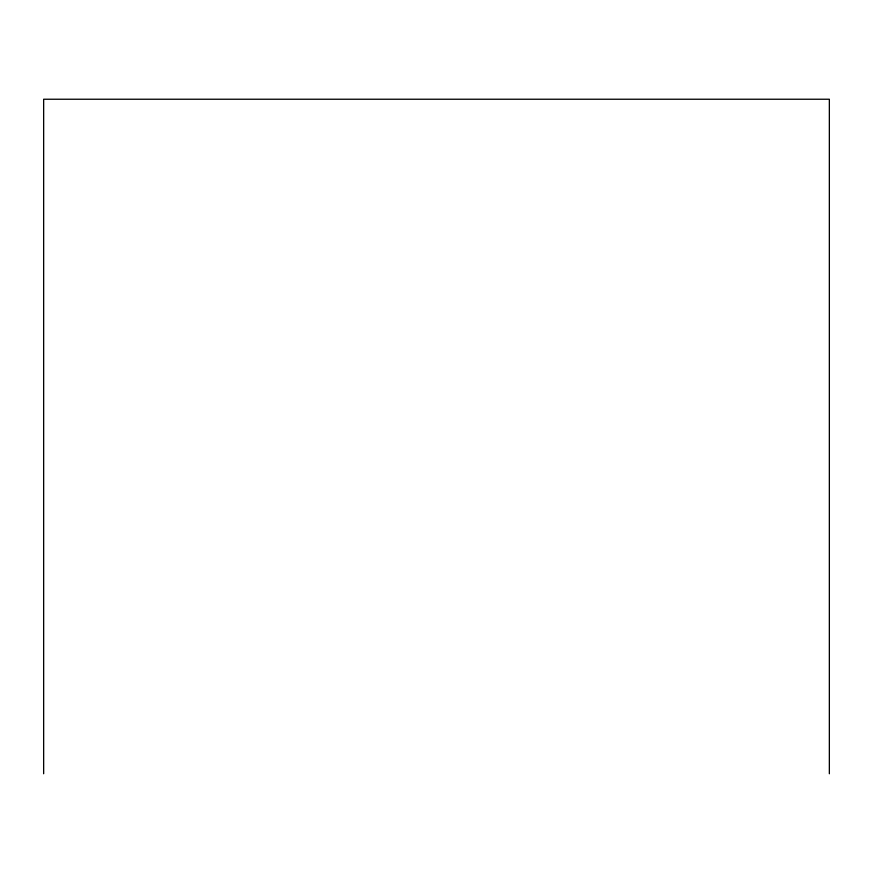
<?xml version="1.0" encoding="UTF-8"?>
<svg xmlns="http://www.w3.org/2000/svg" width="873" height="873" viewBox="0 0 873 873"><rect width="100%" height="100%" fill="white"/><g stroke="black" fill="none" stroke-linecap="round" stroke-linejoin="round"><path stroke-width="1.31" d="M829.35 773.762L829.35 99.238L43.65 99.238L43.65 773.762"/></g></svg>
